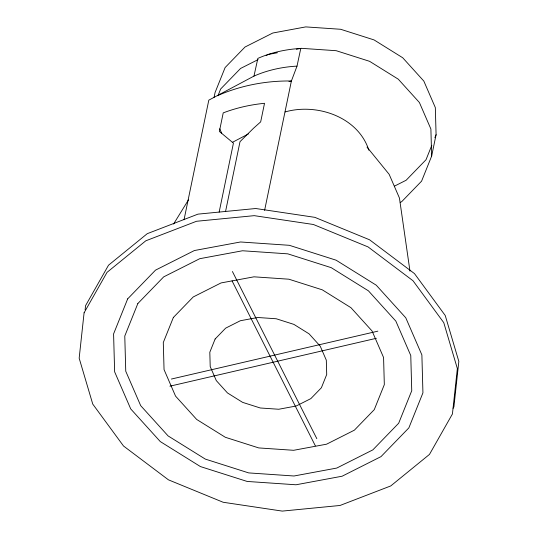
<?xml version="1.0" encoding="UTF-8"?>
<svg xmlns="http://www.w3.org/2000/svg" width="538" height="538" viewBox="0 0 538 538"><rect width="100%" height="100%" fill="white"/><g stroke="black" fill="none" stroke-linecap="round" stroke-linejoin="round"><path stroke-width="0.81" d="M85.125 309.774L85.569 305.651L108.521 265.207L147.257 233.674L197.977 214.137L255.725 208.515L314.844 217.345L369.552 239.78L414.482 273.607L445.249 315.524L458.833 361.428L453.911 406.822L453.09 408.268M184.036 219.733L208.805 100.149L253.97 76.1A112.819 85.919 11.7 0 1 297.016 66.12L300.782 48.447A112.509 85.683 11.7 0 0 257.85 58.4L253.97 76.1M214.07 97.344L215.052 92.583L225.119 67.546L245.019 47.021L272.8 33.013L305.745 26.9L340.635 29.274L374.045 39.913L402.713 57.761L423.83 81.083L435.329 107.593L436.083 134.695L431.644 156.114L421.584 181.151L401.684 201.683L400.225 202.416M219.141 212.14L233.431 143.135L219.383 131.447L223.223 112.879C236.444 107.822 250.439 104.695 264.521 103.303L260.674 121.87L253.58 128.199L240.015 141.662L225.556 211.488M264.595 210.405L291.394 80.989L297.016 66.12M217.937 95.798L220.681 88.965L240.58 68.44L258.126 59.597M431.812 145.314L426.022 159.732L406.123 180.257L394.428 186.155M434.865 137.728L436.083 134.695M173.572 224.043L188.455 199.894M232.342 142.375L248.421 133.928M266.169 55.542L268.361 54.432L277.42 52.751M218.825 95.098C241.656 85.28 266.572 80.653 291.394 80.989L288.953 81.561M171.387 379.048L377.864 331.152M169.907 386.19L376.385 338.294M296.364 49.24L301.307 48.319L336.196 50.7L369.613 61.332L398.281 79.187L419.398 102.509L430.891 129.012L431.644 156.114M285.113 111.938C316.801 102.859 358.147 116.833 368.846 150.196M367.01 147.103L389.169 174.346L399.438 198.024L409.969 271.112M232.416 271.515L316.835 438.692M232.066 280.89L315.355 445.827M219.753 128.77L221.723 133.316M84.089 312.793L79.167 358.187L92.751 404.085L123.518 446.009L168.448 479.835L223.156 502.263L282.275 511.1L340.023 505.471L390.743 485.942L429.479 454.408L452.431 413.964L457.354 368.57L443.769 322.666L413.002 280.749L368.073 246.922L313.365 224.487L254.252 215.657L196.504 221.279L145.778 240.816L107.042 272.349L84.089 312.793M127.674 298.866L113.585 333.91L114.641 371.839L130.734 408.941L160.29 441.577L200.412 466.567L247.177 481.449L296.008 484.778L342.121 476.217L381.005 456.621L408.853 427.892L422.935 392.848L421.879 354.919L405.786 317.817L376.23 285.174L336.109 260.19L289.343 245.308L240.513 241.979L194.4 250.533L155.516 270.137L127.674 298.866M137.842 303.533L124.776 336.042L125.751 371.227L140.68 405.645L168.098 435.921L205.321 459.102L248.704 472.909L293.997 475.995L336.775 468.06L372.847 449.876L398.678 423.224L411.745 390.716L410.77 355.531L395.84 321.112L368.422 290.829L331.2 267.655L287.817 253.849L242.524 250.762L199.746 258.697L163.673 276.882L137.842 303.533M173.364 317.467L163.296 342.511L164.05 369.606L175.549 396.116L196.666 419.438L225.335 437.286L258.751 447.925L293.634 450.299L326.586 444.186L354.367 430.178L374.266 409.653L384.327 384.616L383.574 357.514L372.074 331.011L350.958 307.689L322.289 289.834L288.879 279.202L253.99 276.821L221.044 282.934L193.256 296.942L173.364 317.467M215.133 339.001L209.813 352.242L210.21 366.573L216.289 380.595L227.46 392.928L242.625 402.37L260.291 407.992L278.745 409.25L296.169 406.015L310.863 398.611L321.388 387.757L326.707 374.515L326.31 360.178L320.231 346.163L309.061 333.829L293.896 324.387L276.229 318.758L257.776 317.501L240.351 320.735L225.657 328.146L215.133 339.001"/></g></svg>
